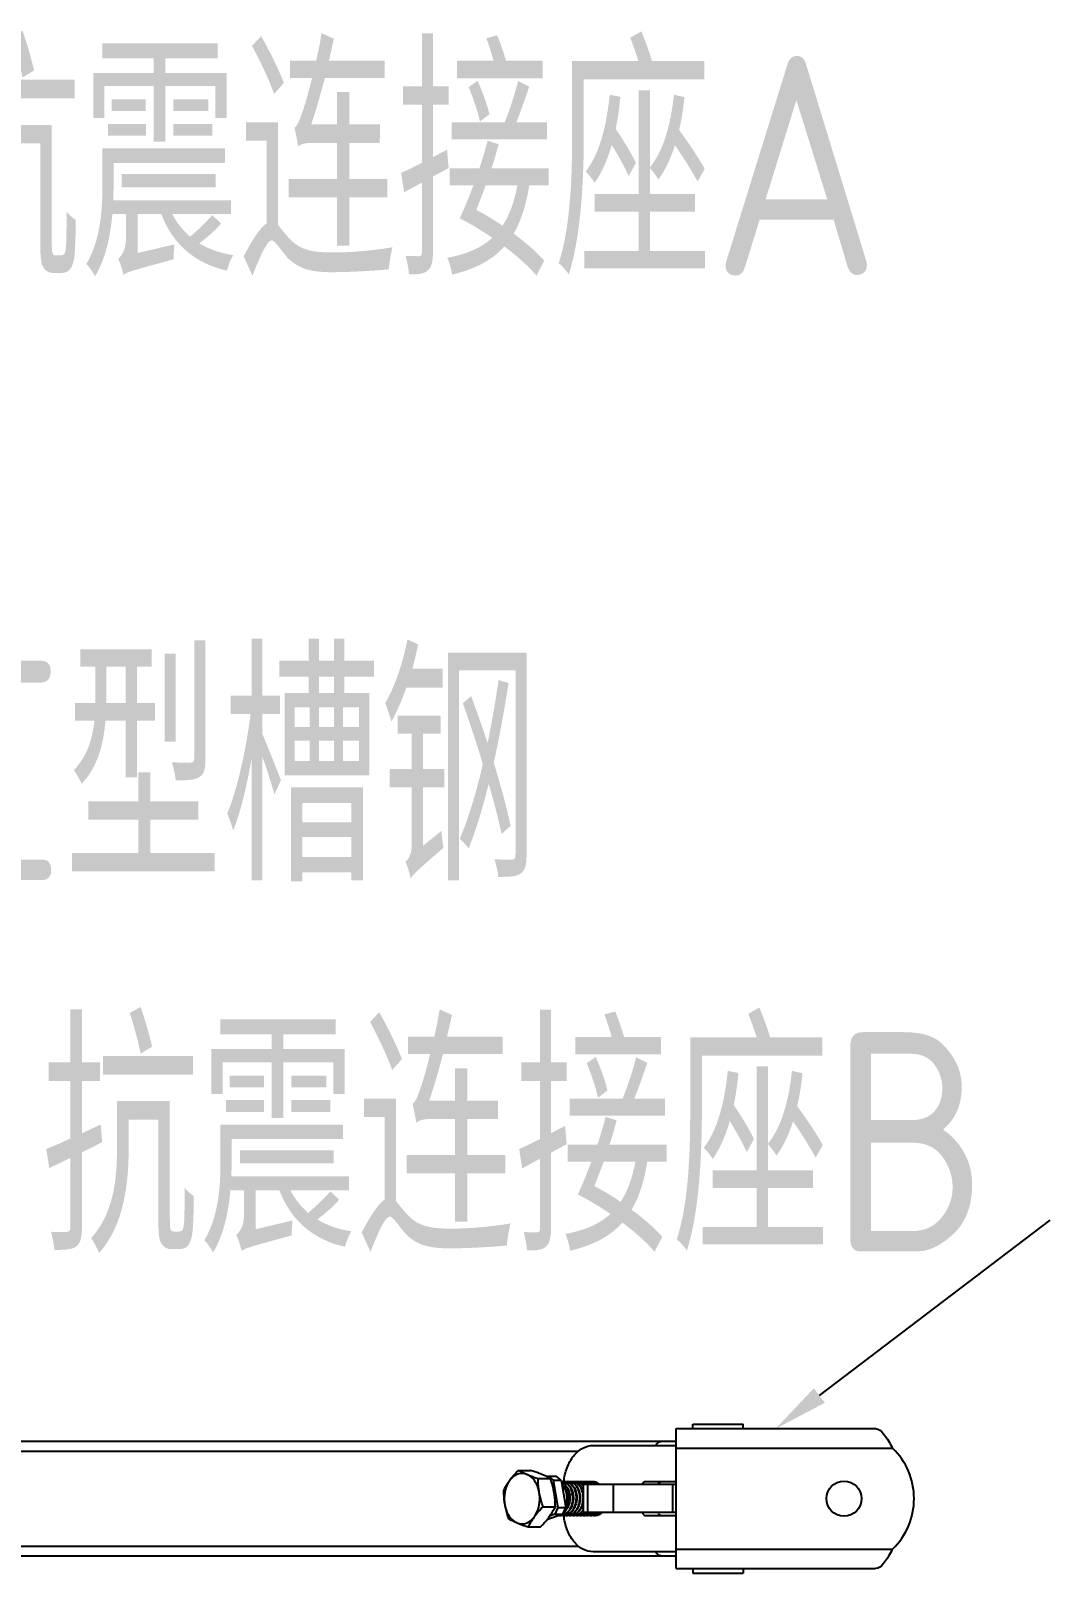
# Model space of a CAD drawing. Extents: x -427546 to -314919, y 698702 to 968782.
# Drawn here: x -405913 to -404052, y 889825 to 892641 of the extents above; entities that cross this region are included whole.
import ezdxf

# ---------------------------------------------------------------- set-up
doc = ezdxf.new("R2010")
doc.units = 0
doc.header["$LTSCALE"] = 1000
doc.header["$MEASUREMENT"] = 0
doc.layers.get('0').update_dxf_attribs({"linetype": 'CONTINUOUS'})
doc.styles.get("Standard").update_dxf_attribs({"font": 'GBENOR', "bigfont": 'GBCBIG'})

msp = doc.modelspace()

# ---------------------------------------------------------------- linework, layer by layer
for p, q in [((-404704.4, 890089.3), (-404704.4, 890097.6)), ((-404704.4, 890097.6), (-404612.4, 890097.6)), ((-404612.4, 890089.3), (-404612.4, 890097.6)), ((-406268.8, 890066.3), (-404735.1, 890066.3)), ((-404735.1, 889833.8), (-404735.1, 890089.3)), ((-404735.1, 890089.3), (-404371.1, 890089.3)), ((-406193.2, 890048.4), (-404912.9, 890048.4)), ((-404886.1, 890058.6), (-404735.1, 890058.6)), ((-404735.1, 890053.5), (-404339.8, 890053.5)), ((-405022.9, 890013.1), (-405000.5, 890013.1)), ((-404986.8, 889998.3), (-404964.4, 889998.3)), ((-404970.8, 890001.6), (-404968.2, 890002.5)), ((-404968.2, 890002.5), (-404959.5, 889995.1)), ((-404968.2, 890002.5), (-404953.8, 890002.5)), ((-404959.5, 889995.1), (-404950.8, 889945.4)), ((-404959.5, 889995.1), (-404945, 889995.1)), ((-404945, 889995.1), (-404953.8, 890002.5)), ((-404945, 889995.1), (-404936.3, 889945.4)), ((-404904.4, 889987.1), (-404904.4, 889936)), ((-404735.1, 889987.1), (-404904.4, 889987.1)), ((-404897, 889987.1), (-404897, 889936)), ((-404849.7, 889987.1), (-404849.7, 889936)), ((-404735.1, 889992.2), (-404792.2, 889992.2)), ((-404741.3, 889987.1), (-404741.3, 889936)), ((-404923.9, 889969.8), (-404929.2, 889968.5)), ((-404977.8, 889946.8), (-404955.4, 889946.8)), ((-404941.6, 889933.1), (-404970.9, 889922.8)), ((-404956.1, 889933.1), (-404965.6, 889929.7)), ((-404950.8, 889945.4), (-404956.1, 889933.1)), ((-404956.1, 889933.1), (-404941.6, 889933.1)), ((-404950.8, 889945.4), (-404936.3, 889945.4)), ((-404941.6, 889933.1), (-404936.3, 889945.4)), ((-404735.1, 889936), (-404904.4, 889936)), ((-404792.2, 889930.9), (-404735.1, 889930.9)), ((-405004.9, 889910), (-404982.5, 889910)), ((-406193.2, 889874.6), (-404912.9, 889874.6)), ((-404735.1, 889869.5), (-404339.8, 889869.5)), ((-404735.1, 889856.8), (-406268.8, 889856.8)), ((-404735.1, 889864.4), (-404886.1, 889864.4)), ((-404735.1, 889833.8), (-404371.1, 889833.8)), ((-404704.4, 889833.8), (-404704.4, 889825.5)), ((-404704.4, 889825.5), (-404612.4, 889825.5)), ((-404612.4, 889833.8), (-404612.4, 889825.5))]:
    msp.add_line(p, q)
msp.add_lwpolyline([(-404473.5, 890149.8), (-404052.3, 890470.1)])
msp.add_circle((-404428.5, 889961.5), 31.9)
for centre, radius, start, end in [((-404519.4, 889958), 203.5, 27.9978, 29.2622), ((-404428.5, 889961.5), 127.8, 313.9455, 46.0545), ((-404943.5, 889978.2), 14, 86.7845, 94.2112), ((-404937.1, 889978.1), 14.1, 90.0499, 101.0645), ((-404937.2, 889978.2), 14, 86.7743, 90.0077), ((-404930.8, 889978.1), 14.1, 90.0384, 101.0179), ((-404930.8, 889978.2), 14, 86.7856, 89.9966), ((-404924.5, 889978.1), 14.1, 90.049, 100.9955), ((-404924.5, 889978.2), 14, 86.7801, 90.0075), ((-404918.2, 889978.1), 14.1, 90.0437, 101.062), ((-404918.2, 889978.2), 14, 86.7795, 90.0015), ((-404911.9, 889978.1), 14.1, 90.0437, 101.0051), ((-404911.9, 889978.2), 14, 86.7867, 90.0021), ((-404905.5, 889978.1), 14.1, 90.0497, 101.0016), ((-404921.3, 889971.7), 21.7, 42.2645, 48.752), ((-404905.5, 889978.2), 14, 86.7769, 90.0081), ((-404922.7, 889970.4), 23.6, 39.2284, 42.3074), ((-404899.2, 889978.1), 14.1, 90.0405, 101.0531), ((-404914.5, 889972.2), 21, 45.4702, 48.7951), ((-404899.2, 889978.2), 14, 86.785, 89.9983), ((-404892.9, 889978.1), 14.1, 90.049, 100.9977), ((-404908.2, 889972.2), 21, 45.466, 48.8093), ((-404892.9, 889978.2), 14, 86.7894, 90.0075), ((-404886.6, 889978.1), 14.1, 90.0526, 101.0446), ((-404901.9, 889972.2), 21, 45.4871, 48.7938), ((-404886.6, 889978.2), 14, 86.7735, 90.0108), ((-404895.5, 889972.2), 21, 45.4665, 48.8015), ((-404970.1, 889963.1), 41.2, 7.4386, 9.2614), ((-404962.4, 889963.3), 33.6, 10.5055, 11.1799), ((-404962.7, 889963.2), 33.9, 8.9052, 10.5042), ((-404950.3, 889963.2), 34.1, 9.0333, 9.9567), ((-404952.4, 889962.9), 36.3, 352.211, 352.5185), ((-404943.8, 889963.2), 34, 8.9818, 11.0323), ((-404946.7, 889947.8), 16.9, 266.5315, 270.0065), ((-404946.7, 889947.7), 16.9, 270.0081, 272.8567), ((-404946.7, 889947.8), 16.9, 272.8574, 275.2194), ((-404940.3, 889947.8), 16.9, 260.1078, 269.9722), ((-404947, 889949.1), 18.3, 288.4202, 290.7394), ((-404946.1, 889948.7), 17.9, 285.8298, 288.459), ((-404940.3, 889947.7), 16.8, 269.9973, 272.6949), ((-404934, 889947.8), 16.9, 260.0711, 269.9827), ((-404940.6, 889949), 18.2, 288.4602, 290.6746), ((-404939.7, 889948.7), 17.9, 285.9611, 288.4588), ((-404934, 889947.7), 16.8, 270.008, 272.693), ((-404934, 889947.7), 16.8, 272.6938, 275.2451), ((-404927.7, 889947.8), 16.9, 260.1504, 269.9814), ((-404934.3, 889949), 18.2, 288.4602, 290.6754), ((-404933.4, 889948.7), 17.9, 285.9619, 288.4588), ((-404927.7, 889947.7), 16.8, 270.0063, 272.6857), ((-404921.3, 889947.8), 16.9, 260.395, 269.9755), ((-404928, 889949), 18.2, 288.4602, 290.6741), ((-404927.1, 889948.7), 17.9, 285.9641, 288.119), ((-404927.1, 889948.8), 18, 288.117, 288.456), ((-404921.3, 889947.7), 16.8, 270.0004, 272.6959), ((-404915, 889947.8), 16.9, 260.0747, 269.9827), ((-404921.7, 889949), 18.2, 288.4603, 290.6749), ((-404920.8, 889948.7), 17.9, 285.9612, 288.4588), ((-404915, 889947.7), 16.8, 270.008, 272.6878), ((-404915, 889947.7), 16.8, 272.6886, 275.2518), ((-404908.7, 889947.8), 16.9, 260.141, 269.976), ((-404915.3, 889949), 18.2, 288.4602, 290.6747), ((-404914.4, 889948.7), 17.9, 285.9616, 288.4588), ((-404908.7, 889947.7), 16.8, 270.0011, 272.692), ((-404902.4, 889947.8), 16.9, 260.0816, 269.9797), ((-404917.9, 889953.4), 23.3, 307.6353, 311.5837), ((-404909, 889949), 18.2, 288.4602, 290.6743), ((-404908.1, 889948.7), 17.9, 285.9612, 288.4588), ((-404902.4, 889947.7), 16.8, 270.005, 272.6978), ((-404902.4, 889947.7), 16.8, 272.6985, 275.2581), ((-404896, 889947.8), 16.9, 260.1633, 269.9862), ((-404902.7, 889949), 18.2, 288.4603, 290.6751), ((-404901.8, 889948.7), 17.9, 285.9624, 288.4588), ((-404911.9, 889953.7), 23.7, 309.969, 311.5623), ((-404910.9, 889953.5), 23.4, 308.3867, 311.6033), ((-404896, 889947.7), 16.8, 270.011, 272.6839), ((-404889.7, 889947.8), 16.9, 260.1241, 269.9724), ((-404896.4, 889949), 18.2, 288.4602, 290.6742), ((-404895.5, 889948.7), 17.9, 285.9615, 288.4588), ((-404889.7, 889947.7), 16.8, 269.9975, 272.695), ((-404883.4, 889947.8), 16.9, 260.0725, 269.9827), ((-404890, 889949), 18.2, 288.4602, 290.6744), ((-404889.1, 889948.7), 17.9, 285.9611, 288.4588), ((-404883.4, 889947.7), 16.8, 270.008, 272.6973), ((-404883.4, 889947.7), 16.8, 272.6981, 275.2477), ((-404883.7, 889949), 18.2, 288.4603, 290.6754), ((-404882.8, 889948.7), 17.9, 285.9619, 288.4588), ((-404886.7, 889953.9), 23.9, 311.2696, 311.5925), ((-404885.8, 889953.7), 23.7, 309.7045, 311.528), ((-404519.4, 889965), 203.5, 330.7378, 332.0022)]:
    msp.add_arc(centre, radius, start, end)
for points, knots in [([(-404771.8, 890058.7), (-404770.7, 890060.8), (-404768, 890064.6), (-404763.5, 890066.3), (-404761.4, 890066.3)], [0, 0, 0, 0, 0.538137, 1, 1, 1, 1]), ([(-404371.1, 890089.3), (-404365.3, 890089.3), (-404356.7, 890081.4), (-404348.8, 890069.5), (-404344.3, 890061.7), (-404341.9, 890057.5)], [0, 0, 0, 0, 0.388881, 0.673899, 1, 1, 1, 1]), ([(-404939.9, 889991.9), (-404939.1, 890000.8), (-404935.4, 890017.8), (-404923.6, 890039.6), (-404906.7, 890054.8), (-404892.7, 890058.6), (-404886.1, 890058.6)], [0, 0, 0, 0, 0.288185, 0.553327, 0.788006, 1, 1, 1, 1]), ([(-405038.8, 889994.7), (-405037.6, 889996.3), (-405032.7, 890002.7), (-405027.2, 890008.7), (-405022.9, 890013.1)], [0, 0, 0, 0, 0.240981, 1, 1, 1, 1]), ([(-405007.2, 890005.7), (-405008.7, 890006.3), (-405014, 890008.6), (-405019.2, 890011.1), (-405022.9, 890013.1)], [0, 0, 0, 0, 0.275005, 1, 1, 1, 1]), ([(-404980.1, 890005.7), (-404981.7, 890006.4), (-404988.4, 890009), (-404995.2, 890011.4), (-405000.5, 890013.1)], [0, 0, 0, 0, 0.233658, 1, 1, 1, 1]), ([(-405038.8, 889994.7), (-405039.9, 889993.2), (-405044, 889987.3), (-405047.6, 889981), (-405050, 889976.3)], [0, 0, 0, 0, 0.263099, 1, 1, 1, 1]), ([(-405038.8, 889994.7), (-405040.9, 889991.8), (-405048.3, 889978.3), (-405049.8, 889962), (-405047.8, 889950.5)], [0, 0, 0, 0, 0.235366, 1, 1, 1, 1]), ([(-405007.2, 890005.7), (-405009.9, 890006.8), (-405015.6, 890008.1), (-405024.4, 890006.6), (-405032.5, 890002), (-405036.8, 889997.3), (-405038.8, 889994.7)], [0, 0, 0, 0, 0.238229, 0.47528, 0.726056, 1, 1, 1, 1]), ([(-404984.7, 889972.6), (-404985.3, 889976.4), (-404987.3, 889983.7), (-404992.3, 889993.4), (-404998.9, 890001.1), (-405004.4, 890004.6), (-405007.2, 890005.7)], [0, 0, 0, 0, 0.27851, 0.540172, 0.780428, 1, 1, 1, 1]), ([(-405007.2, 890005.7), (-405005.6, 890005.1), (-404998.9, 890002.4), (-404992.1, 890000.1), (-404986.8, 889998.3)], [0, 0, 0, 0, 0.233658, 1, 1, 1, 1]), ([(-404984.7, 889972.6), (-404985, 889974.7), (-404986.3, 889983.3), (-404986.8, 889991.9), (-404986.8, 889998.3)], [0, 0, 0, 0, 0.254083, 1, 1, 1, 1]), ([(-404964.4, 889998.3), (-404965.6, 889999), (-404970.7, 890001.7), (-404976, 890004), (-404980.1, 890005.7)], [0, 0, 0, 0, 0.226572, 1, 1, 1, 1]), ([(-404957.6, 889972.6), (-404957.9, 889974.7), (-404959.7, 889983.5), (-404962.2, 889992), (-404964.4, 889998.3)], [0, 0, 0, 0, 0.248499, 1, 1, 1, 1]), ([(-404944.3, 889991.4), (-404943.8, 889991.2), (-404941.8, 889990.4), (-404939.9, 889989.1), (-404938.6, 889988)], [0, 0, 0, 0, 0.241445, 1, 1, 1, 1]), ([(-404939.5, 889937.7), (-404936.1, 889941.5), (-404932.3, 889948.7), (-404930.3, 889959.2), (-404930.3, 889967.4), (-404931.9, 889975.2), (-404935.5, 889983.8), (-404940.4, 889989.1), (-404944.3, 889990.9)], [0, 0, 0, 0, 0.255096, 0.39268, 0.530602, 0.663916, 0.788307, 1, 1, 1, 1]), ([(-404943.6, 889987.2), (-404939, 889982.8), (-404934.8, 889972.8), (-404934.2, 889959.2), (-404935.7, 889952), (-404936.9, 889948.6)], [0, 0, 0, 0, 0.470214, 0.736055, 1, 1, 1, 1]), ([(-404942.7, 889992.2), (-404940.9, 889992.2), (-404937, 889991.4), (-404933.8, 889989.3), (-404932.3, 889988)], [0, 0, 0, 0, 0.482589, 1, 1, 1, 1]), ([(-404923.9, 889969.8), (-404924.4, 889972.8), (-404926, 889978.4), (-404930.2, 889985.6), (-404935.9, 889990.6), (-404940.5, 889992), (-404942.7, 889992.2)], [0, 0, 0, 0, 0.290521, 0.554658, 0.788516, 1, 1, 1, 1]), ([(-404938.6, 889988), (-404937.4, 889987), (-404932.8, 889981.8), (-404930.3, 889975), (-404929.4, 889969.8)], [0, 0, 0, 0, 0.227377, 1, 1, 1, 1]), ([(-404936.4, 889992.2), (-404934.5, 889992.2), (-404930.7, 889991.4), (-404927.4, 889989.3), (-404926, 889988)], [0, 0, 0, 0, 0.482586, 1, 1, 1, 1]), ([(-404934.2, 889932), (-404931.5, 889933), (-404926.3, 889936.5), (-404920.8, 889944.5), (-404917.4, 889954.4), (-404916.6, 889965), (-404918.4, 889975.3), (-404922.5, 889984), (-404928.6, 889990.2), (-404933.9, 889992), (-404936.4, 889992.2)], [0, 0, 0, 0, 0.11422, 0.241557, 0.38018, 0.523371, 0.662464, 0.789655, 0.901082, 1, 1, 1, 1]), ([(-404926, 889988), (-404922.1, 889984.6), (-404918, 889977.1), (-404916.1, 889966.1), (-404916.3, 889957.1), (-404918.4, 889948.5), (-404922.2, 889940.9), (-404927.4, 889935), (-404931.8, 889932.5), (-404934.1, 889931.8)], [0, 0, 0, 0, 0.234995, 0.369193, 0.507415, 0.643708, 0.772808, 0.891506, 1, 1, 1, 1]), ([(-404932.3, 889988), (-404931.1, 889987), (-404926.5, 889981.9), (-404924, 889975.1), (-404923.1, 889969.9)], [0, 0, 0, 0, 0.22749, 1, 1, 1, 1]), ([(-404927.9, 889932), (-404925.2, 889933), (-404920, 889936.5), (-404914.4, 889944.5), (-404911.1, 889954.4), (-404910.3, 889965), (-404912.1, 889975.3), (-404916.2, 889984), (-404922.3, 889990.2), (-404927.6, 889992), (-404930.1, 889992.2)], [0, 0, 0, 0, 0.114222, 0.241564, 0.380183, 0.523375, 0.662466, 0.789658, 0.901085, 1, 1, 1, 1]), ([(-404930, 889992.2), (-404928.2, 889992.2), (-404924.4, 889991.4), (-404921.1, 889989.3), (-404919.6, 889988)], [0, 0, 0, 0, 0.482586, 1, 1, 1, 1]), ([(-404919.6, 889988), (-404915.8, 889984.6), (-404911.7, 889977), (-404909.7, 889966.1), (-404910, 889957.1), (-404912.1, 889948.5), (-404915.9, 889940.9), (-404921.1, 889935), (-404925.5, 889932.5), (-404927.8, 889931.8)], [0, 0, 0, 0, 0.235001, 0.369196, 0.507414, 0.643709, 0.772807, 0.891505, 1, 1, 1, 1]), ([(-404923.7, 889992.2), (-404921.9, 889992.2), (-404918, 889991.4), (-404914.8, 889989.3), (-404913.3, 889988)], [0, 0, 0, 0, 0.482588, 1, 1, 1, 1]), ([(-404904.4, 889964.4), (-404904.5, 889967.9), (-404905.6, 889974.8), (-404909.7, 889983.7), (-404915.8, 889990.1), (-404921.2, 889992), (-404923.7, 889992.2)], [0, 0, 0, 0, 0.291873, 0.559175, 0.79302, 1, 1, 1, 1]), ([(-404917.4, 889992.2), (-404915.6, 889992.2), (-404911.7, 889991.4), (-404908.5, 889989.3), (-404907, 889988)], [0, 0, 0, 0, 0.482585, 1, 1, 1, 1]), ([(-404904.4, 889984.3), (-404906, 889986.5), (-404909.8, 889990.3), (-404915, 889992), (-404917.4, 889992.2)], [0, 0, 0, 0, 0.52908, 1, 1, 1, 1]), ([(-404913.3, 889988), (-404912.2, 889987), (-404907.8, 889982.2), (-404905.3, 889975.9), (-404904.4, 889971)], [0, 0, 0, 0, 0.228177, 1, 1, 1, 1]), ([(-404911.1, 889992.2), (-404909.2, 889992.2), (-404905.4, 889991.4), (-404902.1, 889989.3), (-404900.7, 889988)], [0, 0, 0, 0, 0.482586, 1, 1, 1, 1]), ([(-404900.5, 889987.2), (-404902, 889988.6), (-404905.3, 889991), (-404909.2, 889992.1), (-404911.1, 889992.2)], [0, 0, 0, 0, 0.520001, 1, 1, 1, 1]), ([(-404894.2, 889987.2), (-404895.7, 889988.6), (-404898.9, 889991), (-404902.9, 889992.1), (-404904.8, 889992.2)], [0, 0, 0, 0, 0.520002, 1, 1, 1, 1]), ([(-404904.7, 889992.2), (-404902.9, 889992.2), (-404899.1, 889991.4), (-404895.8, 889989.3), (-404894.3, 889988)], [0, 0, 0, 0, 0.482587, 1, 1, 1, 1]), ([(-404898.4, 889992.2), (-404896.6, 889992.2), (-404892.7, 889991.4), (-404889.5, 889989.3), (-404888, 889988)], [0, 0, 0, 0, 0.482583, 1, 1, 1, 1]), ([(-404887.9, 889987.2), (-404889.4, 889988.6), (-404892.6, 889991), (-404896.5, 889992.1), (-404898.4, 889992.2)], [0, 0, 0, 0, 0.52002, 1, 1, 1, 1]), ([(-404892.1, 889992.2), (-404890.3, 889992.2), (-404886.4, 889991.4), (-404883.2, 889989.3), (-404881.7, 889988)], [0, 0, 0, 0, 0.482588, 1, 1, 1, 1]), ([(-404881.6, 889987.2), (-404883, 889988.6), (-404886.3, 889991), (-404890.2, 889992.1), (-404892.1, 889992.2)], [0, 0, 0, 0, 0.519993, 1, 1, 1, 1]), ([(-404885.8, 889992.2), (-404883.8, 889992.2), (-404879.5, 889991.2), (-404876, 889988.7), (-404874.5, 889987.2)], [0, 0, 0, 0, 0.479607, 1, 1, 1, 1]), ([(-404875.2, 889987.2), (-404876.7, 889988.6), (-404880, 889991), (-404883.9, 889992.1), (-404885.8, 889992.2)], [0, 0, 0, 0, 0.520009, 1, 1, 1, 1]), ([(-404792.2, 889992.2), (-404793.1, 889992.2), (-404795.3, 889990.7), (-404795.8, 889988.3), (-404795.8, 889987.1)], [0, 0, 0, 0, 0.440239, 1, 1, 1, 1]), ([(-404766.9, 889987.1), (-404766.9, 889988.3), (-404766.4, 889990.7), (-404764.2, 889992.2), (-404763.3, 889992.2)], [0, 0, 0, 0, 0.559761, 1, 1, 1, 1]), ([(-405050, 889976.3), (-405050, 889974.1), (-405049.8, 889965.5), (-405048.9, 889956.9), (-405047.8, 889950.5)], [0, 0, 0, 0, 0.246121, 1, 1, 1, 1]), ([(-404993.7, 889928.4), (-404991.6, 889931.3), (-404984.1, 889944.7), (-404982.6, 889961.1), (-404984.7, 889972.6)], [0, 0, 0, 0, 0.235366, 1, 1, 1, 1]), ([(-404977.8, 889946.8), (-404978.5, 889948.9), (-404981.3, 889957.3), (-404983.5, 889966), (-404984.7, 889972.6)], [0, 0, 0, 0, 0.251163, 1, 1, 1, 1]), ([(-404955.4, 889946.8), (-404955.4, 889948.9), (-404955.6, 889957.5), (-404956.4, 889966.2), (-404957.6, 889972.6)], [0, 0, 0, 0, 0.246121, 1, 1, 1, 1]), ([(-404929.3, 889968.5), (-404928.4, 889962.1), (-404929.5, 889949.6), (-404936.2, 889938.6), (-404940.7, 889935)], [0, 0, 0, 0, 0.526254, 1, 1, 1, 1]), ([(-404940.5, 889932), (-404937.5, 889933.1), (-404931.8, 889937.3), (-404926, 889946.6), (-404923.1, 889957.8), (-404923.3, 889965.8), (-404923.9, 889969.8)], [0, 0, 0, 0, 0.217951, 0.46337, 0.729831, 1, 1, 1, 1]), ([(-404923.1, 889969.9), (-404922.5, 889965.9), (-404922.3, 889957.7), (-404925.4, 889946.2), (-404931.3, 889936.8), (-404937.3, 889932.8), (-404940.4, 889931.8)], [0, 0, 0, 0, 0.271171, 0.538307, 0.783282, 1, 1, 1, 1]), ([(-404937.6, 889978.4), (-404936.4, 889976.2), (-404932.8, 889966.4), (-404933.7, 889955.1), (-404936.7, 889947.8)], [0, 0, 0, 0, 0.239303, 1, 1, 1, 1]), ([(-404929.2, 889968.5), (-404929, 889967.3), (-404928.5, 889962.8), (-404928.9, 889958.1), (-404929.7, 889954.8)], [0, 0, 0, 0, 0.247915, 1, 1, 1, 1]), ([(-404923.2, 889970.4), (-404923, 889969.2), (-404922.1, 889963.9), (-404922.5, 889958.4), (-404923.4, 889954.5)], [0, 0, 0, 0, 0.246468, 1, 1, 1, 1]), ([(-404921.6, 889932), (-404919, 889932.9), (-404914.2, 889936.2), (-404908.7, 889943.4), (-404905.3, 889952.5), (-404904.4, 889959.1), (-404904.4, 889962.5)], [0, 0, 0, 0, 0.218898, 0.461373, 0.725247, 1, 1, 1, 1]), ([(-404904.4, 889954.8), (-404904.9, 889952.1), (-404906.4, 889946.9), (-404910.2, 889940.1), (-404915.2, 889934.7), (-404919.3, 889932.5), (-404921.4, 889931.8)], [0, 0, 0, 0, 0.276521, 0.537648, 0.778453, 1, 1, 1, 1]), ([(-404916.6, 889968.5), (-404916.4, 889967.7), (-404916, 889964.3), (-404916.1, 889960.8), (-404916.4, 889958.2)], [0, 0, 0, 0, 0.247252, 1, 1, 1, 1]), ([(-404910.2, 889968.5), (-404910.1, 889967.4), (-404909.6, 889963), (-404909.9, 889958.5), (-404910.6, 889955.2)], [0, 0, 0, 0, 0.247797, 1, 1, 1, 1]), ([(-405047.8, 889950.5), (-405047.4, 889948.3), (-405045.7, 889939.6), (-405043.1, 889931), (-405041, 889924.7)], [0, 0, 0, 0, 0.248499, 1, 1, 1, 1]), ([(-405047.8, 889950.5), (-405047.1, 889946.7), (-405045.2, 889939.4), (-405040.2, 889929.7), (-405033.6, 889922), (-405028.1, 889918.5), (-405025.3, 889917.3)], [0, 0, 0, 0, 0.27851, 0.540172, 0.780428, 1, 1, 1, 1]), ([(-405025.3, 889917.3), (-405026.7, 889917.9), (-405032.1, 889920.2), (-405037.3, 889922.7), (-405041, 889924.7)], [0, 0, 0, 0, 0.275005, 1, 1, 1, 1]), ([(-405025.3, 889917.3), (-405022.6, 889916.3), (-405016.9, 889915), (-405008.1, 889916.4), (-405000, 889921.1), (-404995.6, 889925.7), (-404993.7, 889928.4)], [0, 0, 0, 0, 0.238229, 0.47528, 0.726056, 1, 1, 1, 1]), ([(-404993.7, 889928.4), (-404994.8, 889926.9), (-404998.9, 889921), (-405002.5, 889914.7), (-405004.9, 889910)], [0, 0, 0, 0, 0.263099, 1, 1, 1, 1]), ([(-404993.7, 889928.4), (-404992.5, 889929.9), (-404987.6, 889936.4), (-404982.1, 889942.4), (-404977.8, 889946.8)], [0, 0, 0, 0, 0.240981, 1, 1, 1, 1]), ([(-404982.5, 889910), (-404981, 889911.5), (-404975.4, 889917.3), (-404970.1, 889923.5), (-404966.6, 889928.4)], [0, 0, 0, 0, 0.257895, 1, 1, 1, 1]), ([(-404966.6, 889928.4), (-404965.5, 889929.9), (-404961.3, 889935.8), (-404957.7, 889942), (-404955.4, 889946.8)], [0, 0, 0, 0, 0.263099, 1, 1, 1, 1]), ([(-404886.1, 889864.4), (-404892.7, 889864.4), (-404906.7, 889868.2), (-404923.5, 889883.3), (-404935.3, 889905.1), (-404939, 889922), (-404939.9, 889930.9)], [0, 0, 0, 0, 0.212085, 0.446759, 0.711828, 1, 1, 1, 1]), ([(-404915.2, 889932), (-404913.1, 889932.8), (-404908.9, 889935.3), (-404905.8, 889939), (-404904.4, 889941)], [0, 0, 0, 0, 0.478395, 1, 1, 1, 1]), ([(-404904.4, 889939.9), (-404905.8, 889938), (-404909, 889934.7), (-404913.1, 889932.4), (-404915.1, 889931.8)], [0, 0, 0, 0, 0.520421, 1, 1, 1, 1]), ([(-404908.9, 889932), (-404908.5, 889932.2), (-404906.6, 889932.9), (-404904.9, 889934), (-404903.7, 889934.9)], [0, 0, 0, 0, 0.244171, 1, 1, 1, 1]), ([(-404901.7, 889936), (-404902.2, 889935.5), (-404904.4, 889933.7), (-404906.8, 889932.4), (-404908.8, 889931.8)], [0, 0, 0, 0, 0.259878, 1, 1, 1, 1]), ([(-404902.6, 889932), (-404902.1, 889932.2), (-404899.9, 889933.1), (-404898, 889934.4), (-404896.6, 889935.5)], [0, 0, 0, 0, 0.243219, 1, 1, 1, 1]), ([(-404896.4, 889935.1), (-404896.8, 889934.7), (-404898.7, 889933.4), (-404900.8, 889932.3), (-404902.5, 889931.8)], [0, 0, 0, 0, 0.258068, 1, 1, 1, 1]), ([(-404896.3, 889932), (-404895.7, 889932.2), (-404893.4, 889933.2), (-404891.2, 889934.7), (-404889.8, 889936)], [0, 0, 0, 0, 0.242544, 1, 1, 1, 1]), ([(-404889, 889936), (-404889.6, 889935.5), (-404891.7, 889933.7), (-404894.2, 889932.4), (-404896.1, 889931.8)], [0, 0, 0, 0, 0.259876, 1, 1, 1, 1]), ([(-404889.9, 889932), (-404889.4, 889932.2), (-404887, 889933.2), (-404884.9, 889934.7), (-404883.5, 889936)], [0, 0, 0, 0, 0.242552, 1, 1, 1, 1]), ([(-404882.7, 889936), (-404883.2, 889935.5), (-404885.4, 889933.7), (-404887.9, 889932.4), (-404889.8, 889931.8)], [0, 0, 0, 0, 0.25988, 1, 1, 1, 1]), ([(-404883.6, 889932), (-404883, 889932.2), (-404880.7, 889933.2), (-404878.6, 889934.7), (-404877.2, 889936)], [0, 0, 0, 0, 0.242549, 1, 1, 1, 1]), ([(-404876.4, 889935.9), (-404876.9, 889935.5), (-404879.1, 889933.7), (-404881.6, 889932.4), (-404883.5, 889931.8)], [0, 0, 0, 0, 0.25985, 1, 1, 1, 1]), ([(-404877.3, 889932), (-404876.7, 889932.2), (-404874.4, 889933.2), (-404872.4, 889934.6), (-404870.9, 889935.9)], [0, 0, 0, 0, 0.242679, 1, 1, 1, 1]), ([(-404870.6, 889935.5), (-404871.1, 889935), (-404873.1, 889933.5), (-404875.4, 889932.3), (-404877.2, 889931.8)], [0, 0, 0, 0, 0.25881, 1, 1, 1, 1]), ([(-404795.8, 889936), (-404795.8, 889934.7), (-404795.3, 889932.4), (-404793.1, 889930.9), (-404792.2, 889930.9)], [0, 0, 0, 0, 0.559761, 1, 1, 1, 1]), ([(-404763.3, 889930.9), (-404764.2, 889930.9), (-404766.4, 889932.4), (-404766.9, 889934.7), (-404766.9, 889936)], [0, 0, 0, 0, 0.440239, 1, 1, 1, 1]), ([(-405025.3, 889917.3), (-405023.7, 889916.7), (-405017, 889914), (-405010.1, 889911.7), (-405004.9, 889910)], [0, 0, 0, 0, 0.233658, 1, 1, 1, 1]), ([(-404761.4, 889856.8), (-404763.5, 889856.8), (-404768, 889858.5), (-404770.7, 889862.2), (-404771.8, 889864.4)], [0, 0, 0, 0, 0.461863, 1, 1, 1, 1]), ([(-404341.9, 889865.6), (-404344.3, 889861.4), (-404348.8, 889853.5), (-404356.7, 889841.6), (-404365.3, 889833.8), (-404371.1, 889833.8)], [0, 0, 0, 0, 0.326101, 0.611119, 1, 1, 1, 1])]:
    msp.add_open_spline(points, degree=3, knots=knots)
for points in [[(-404941.2, 889931.5), (-404942.7, 889931.1), (-404944.3, 889930.9), (-404945.9, 889930.9)], [(-404945.2, 889930.9), (-404943.8, 889931.1), (-404942.5, 889931.3), (-404941.2, 889931.8)], [(-404939.5, 889930.9), (-404938, 889931), (-404936.4, 889931.3), (-404934.9, 889931.8)], [(-404934.8, 889931.5), (-404936.4, 889931.1), (-404937.9, 889930.9), (-404939.5, 889930.9)], [(-404928.5, 889931.5), (-404930, 889931.1), (-404931.6, 889930.9), (-404933.2, 889930.9)], [(-404932.5, 889930.9), (-404931.1, 889931.1), (-404929.8, 889931.3), (-404928.5, 889931.8)], [(-404926.9, 889930.9), (-404925.3, 889931), (-404923.7, 889931.3), (-404922.2, 889931.8)], [(-404922.2, 889931.5), (-404923.7, 889931.1), (-404925.3, 889930.9), (-404926.9, 889930.9)], [(-404920.6, 889930.9), (-404919, 889931), (-404917.4, 889931.3), (-404915.9, 889931.8)], [(-404915.9, 889931.5), (-404917.4, 889931.1), (-404919, 889930.9), (-404920.6, 889930.9)], [(-404909.5, 889931.5), (-404911.1, 889931.1), (-404912.7, 889930.9), (-404914.2, 889930.9)], [(-404913.5, 889930.9), (-404912.2, 889931.1), (-404910.8, 889931.3), (-404909.6, 889931.8)], [(-404907.9, 889930.9), (-404906.3, 889931), (-404904.7, 889931.3), (-404903.3, 889931.8)], [(-404903.2, 889931.5), (-404904.7, 889931.1), (-404906.3, 889930.9), (-404907.9, 889930.9)], [(-404896.9, 889931.5), (-404898.4, 889931.1), (-404900, 889930.9), (-404901.6, 889930.9)], [(-404900.8, 889930.9), (-404899.5, 889931.1), (-404898.2, 889931.3), (-404896.9, 889931.8)], [(-404895.3, 889930.9), (-404893.7, 889931), (-404892.1, 889931.3), (-404890.6, 889931.8)], [(-404890.6, 889931.5), (-404892.1, 889931.1), (-404893.7, 889930.9), (-404895.3, 889930.9)], [(-404888.9, 889930.9), (-404887.4, 889931), (-404885.8, 889931.3), (-404884.3, 889931.8)], [(-404884.2, 889931.5), (-404885.8, 889931.1), (-404887.4, 889930.9), (-404888.9, 889930.9)], [(-404877.9, 889931.5), (-404879.4, 889931.1), (-404881, 889930.9), (-404882.6, 889930.9)], [(-404881.9, 889930.9), (-404880.5, 889931.1), (-404879.2, 889931.3), (-404878, 889931.8)]]:
    msp.add_open_spline(points, degree=3)
msp.add_solid([(-404463.4, 890136.6), (-404553.1, 890089.3), (-404483.6, 890163.1)])

# ---------------------------------------------------------------- texts
for s, p in [('抗震连接座A', (-406109, 892195.4)), ('C型槽钢', (-406095.9, 891090)), ('抗震连接座B', (-405893.5, 890413.2))]:
    msp.add_text(s, height=400, rotation=360).set_placement(p)

doc.saveas('drawing.dxf')
